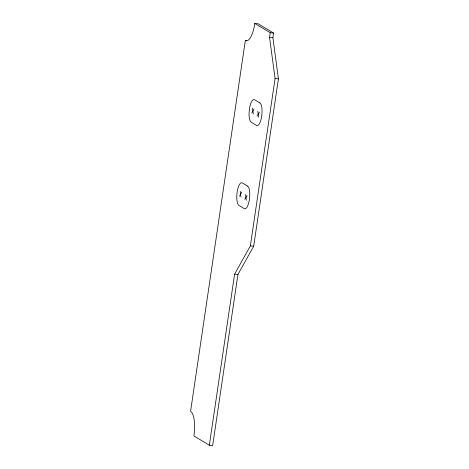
<?xml version="1.0" encoding="UTF-8"?>
<svg xmlns="http://www.w3.org/2000/svg" width="469" height="469" viewBox="0 0 469 469"><rect width="100%" height="100%" fill="white"/><g stroke="black" fill="none" stroke-linecap="round" stroke-linejoin="round"><path stroke-width="0.7" d="M245.351 40.41L190.584 411.301A21.24 6.812 -84.4 0 1 193.902 435.941L209.338 445.222L212.674 445.55L237.935 274.459L253.7 246.196L278.416 78.827L272.888 37.766L273.585 33.059L258.149 23.778L254.814 23.45A21.24 6.812 -84.4 0 1 245.351 40.41L246.688 40.539M209.338 445.222L234.6 274.131L250.364 245.873L275.08 78.505L269.552 37.438L270.25 32.73L254.814 23.45M251.783 112.988L254.01 108.99M257.106 116.189L259.334 112.191M239.495 196.177L241.728 192.184M244.818 199.378L247.052 195.385M270.25 32.73L273.585 33.059M269.552 37.438L272.888 37.766M275.08 78.505L278.416 78.827M250.364 245.873L253.7 246.196M234.6 274.131L237.935 274.459M257.827 111.288L258.612 117.092M252.504 108.087L253.289 113.891M245.545 194.477L246.325 200.286M240.222 191.276L241.002 197.086M259.885 102.922L254.561 99.721A11.508 3.688 -84.4 0 0 249.438 108.908A11.508 3.688 -84.4 0 0 251.232 122.257L256.555 125.458A11.508 3.688 -84.4 0 0 261.679 116.271A11.508 3.688 -84.4 0 0 259.885 102.922M247.597 186.117L242.274 182.916A11.508 3.688 -84.4 0 0 237.15 192.102A11.508 3.688 -84.4 0 0 238.95 205.445L244.273 208.646A11.508 3.688 -84.4 0 0 249.397 199.46A11.508 3.688 -84.4 0 0 247.597 186.117"/></g></svg>
